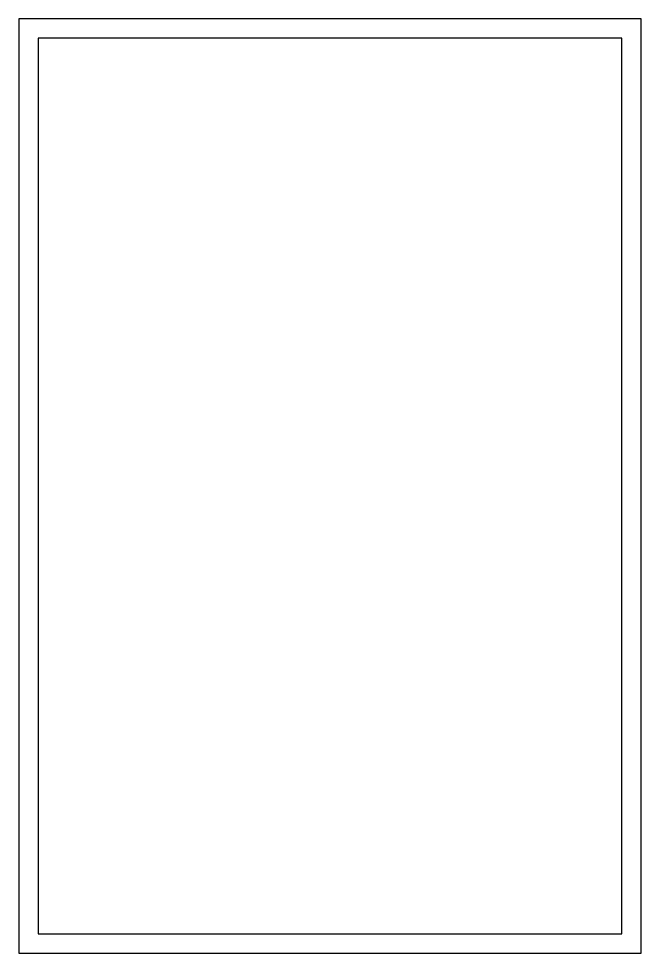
# Model space of a CAD drawing. Header units: metres. Extents: x -8 to 8, y -12 to 12.
import ezdxf

# ---------------------------------------------------------------- set-up
doc = ezdxf.new("R2010")
doc.units = ezdxf.units.M
doc.header["$MEASUREMENT"] = 0
doc.layers.get('0').update_dxf_attribs({"lineweight": 25})

msp = doc.modelspace()

# ---------------------------------------------------------------- linework, layer by layer
at = {"color": 7, "transparency": 33554687}
for points in [[(-8, -12), (8, -12), (8, 12), (-8, 12)], [(-7.5, -11.5), (7.5, -11.5), (7.5, 11.5), (-7.5, 11.5)]]:
    msp.add_lwpolyline(points, close=True, dxfattribs=at)

doc.saveas('drawing.dxf')
